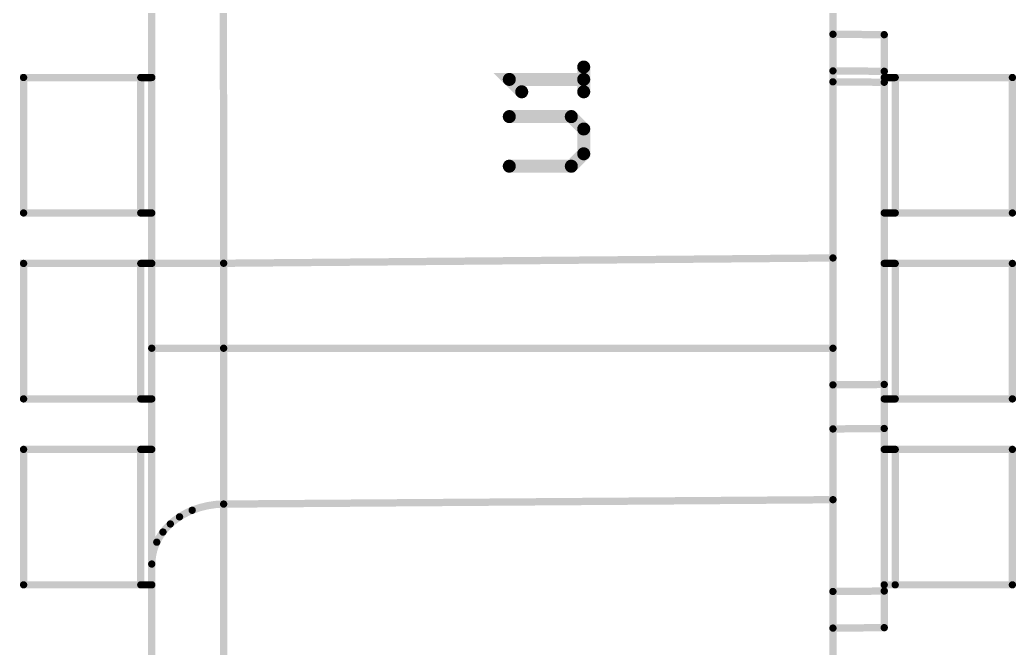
# Model space of a CAD drawing. Extents: x -4.2 to 14.8, y -3.5 to 8.8.
# Drawn here: x 6.972 to 7.507, y 3.806 to 4.144 of the extents above; entities that cross this region are included whole.
import ezdxf

# ---------------------------------------------------------------- set-up
doc = ezdxf.new("R2010")
doc.units = 0
doc.layers.add('2D_LINE_00', color=1, linetype='CONTINUOUS')

# ---------------------------------------------------------------- blocks, each defined once
blk = doc.blocks.new('SMOOTH_0$007')
at = {"const_width": 0.0035}
blk.add_lwpolyline([(-0.00175, 0, 1), (0.00175, 0, 1)], format="xyb", close=True, dxfattribs=at)
blk = doc.blocks.new('DRAWING_3493')
at = {"layer": '2D_LINE_00', "const_width": 0.007}
blk.add_lwpolyline([(0, 0), (0.03333, 0), (0.03999, 0.00666), (0.03999, 0.01999), (0.03333, 0.02666), (0, 0.02666)], dxfattribs=at)
at = {"layer": '2D_LINE_00'}
for p in [(0, 0.02666), (0.03333, 0.02666), (0.03999, 0.01999), (0.03999, 0.00666), (0, 0), (0.03333, 0)]:
    blk.add_blockref('SMOOTH_0$007', p, dxfattribs=at)
blk = doc.blocks.new('DRAWING_3494')
at = {"layer": '2D_LINE_00', "const_width": 0.007}
blk.add_lwpolyline([(0, 0), (0, 0.01333), (0, 0.00666), (-0.03999, 0.00666), (-0.03332, 0)], dxfattribs=at)
at = {"layer": '2D_LINE_00'}
for p in [(0, 0.01333), (-0.03999, 0.00666), (0, 0.00666), (-0.03332, 0), (0, 0)]:
    blk.add_blockref('SMOOTH_0$007', p, dxfattribs=at)
blk = doc.blocks.new('SMOOTH_0$00394')
at = {"const_width": 0.00197}
blk.add_lwpolyline([(-0.00098, 0, 1), (0.00098, 0, 1)], format="xyb", close=True, dxfattribs=at)
blk = doc.blocks.new('DRAWING_3504')
at = {"layer": '2D_LINE_00', "const_width": 0.00394}
blk.add_lwpolyline([(0, 0, 0.094968), (-0.01691, -0.00333)], format="xyb", dxfattribs=at)
at = {"layer": '2D_LINE_00'}
for p in [(0, 0), (-0.01691, -0.00333)]:
    blk.add_blockref('SMOOTH_0$00394', p, dxfattribs=at)
blk = doc.blocks.new('DRAWING_3505')
at = {"layer": '2D_LINE_00', "const_width": 0.00394}
blk.add_lwpolyline([(0, 0, 0.046722), (-0.00679, -0.00354)], format="xyb", dxfattribs=at)
at = {"layer": '2D_LINE_00'}
for p in [(0, 0), (-0.00679, -0.00354)]:
    blk.add_blockref('SMOOTH_0$00394', p, dxfattribs=at)
blk = doc.blocks.new('DRAWING_3506')
at = {"layer": '2D_LINE_00', "const_width": 0.00394}
blk.add_lwpolyline([(0, 0, 0.041912), (-0.00495, -0.00384)], format="xyb", dxfattribs=at)
at = {"layer": '2D_LINE_00'}
for p in [(0, 0), (-0.00495, -0.00384)]:
    blk.add_blockref('SMOOTH_0$00394', p, dxfattribs=at)
blk = doc.blocks.new('DRAWING_3507')
at = {"layer": '2D_LINE_00', "const_width": 0.00394}
blk.add_lwpolyline([(0, 0, 0.043661), (-0.00396, -0.00434)], format="xyb", dxfattribs=at)
at = {"layer": '2D_LINE_00'}
for p in [(0, 0), (-0.00396, -0.00434)]:
    blk.add_blockref('SMOOTH_0$00394', p, dxfattribs=at)
blk = doc.blocks.new('DRAWING_3508')
at = {"layer": '2D_LINE_00', "const_width": 0.00394}
blk.add_lwpolyline([(0, 0, 0.052408), (-0.00333, -0.00545)], format="xyb", dxfattribs=at)
at = {"layer": '2D_LINE_00'}
for p in [(0, 0), (-0.00333, -0.00545)]:
    blk.add_blockref('SMOOTH_0$00394', p, dxfattribs=at)
blk = doc.blocks.new('DRAWING_3509')
at = {"layer": '2D_LINE_00', "const_width": 0.00394}
blk.add_lwpolyline([(0, 0, 0.111284), (-0.00269, -0.01176)], format="xyb", dxfattribs=at)
at = {"layer": '2D_LINE_00'}
for p in [(0, 0), (-0.00269, -0.01176)]:
    blk.add_blockref('SMOOTH_0$00394', p, dxfattribs=at)
blk = doc.blocks.new('DRAWING_3514')
at = {"layer": '2D_LINE_00', "const_width": 0.00394}
blk.add_lwpolyline([(0, 0), (0, 0.07284)], dxfattribs=at)
at = {"layer": '2D_LINE_00'}
for p in [(0, 0.07284), (0, 0)]:
    blk.add_blockref('SMOOTH_0$00394', p, dxfattribs=at)
blk = doc.blocks.new('DRAWING_3515')
at = {"layer": '2D_LINE_00', "const_width": 0.00394}
blk.add_lwpolyline([(0, 0), (0, 0.07284)], dxfattribs=at)
at = {"layer": '2D_LINE_00'}
for p in [(0, 0.07284), (0, 0)]:
    blk.add_blockref('SMOOTH_0$00394', p, dxfattribs=at)
blk = doc.blocks.new('DRAWING_3516')
at = {"layer": '2D_LINE_00', "const_width": 0.00394}
blk.add_lwpolyline([(0, 0), (0, 0.07284)], dxfattribs=at)
at = {"layer": '2D_LINE_00'}
for p in [(0, 0.07284), (0, 0)]:
    blk.add_blockref('SMOOTH_0$00394', p, dxfattribs=at)
blk = doc.blocks.new('DRAWING_3517')
at = {"layer": '2D_LINE_00', "const_width": 0.00394}
blk.add_lwpolyline([(0, 0), (0, 0.07284)], dxfattribs=at)
at = {"layer": '2D_LINE_00'}
for p in [(0, 0.07284), (0, 0)]:
    blk.add_blockref('SMOOTH_0$00394', p, dxfattribs=at)
blk = doc.blocks.new('DRAWING_3518')
at = {"layer": '2D_LINE_00', "const_width": 0.00394}
blk.add_lwpolyline([(0, 0), (0, 0.07284)], dxfattribs=at)
at = {"layer": '2D_LINE_00'}
for p in [(0, 0.07284), (0, 0)]:
    blk.add_blockref('SMOOTH_0$00394', p, dxfattribs=at)
blk = doc.blocks.new('DRAWING_3519')
at = {"layer": '2D_LINE_00', "const_width": 0.00394}
blk.add_lwpolyline([(0, 0), (0, 0.07284)], dxfattribs=at)
at = {"layer": '2D_LINE_00'}
for p in [(0, 0.07284), (0, 0)]:
    blk.add_blockref('SMOOTH_0$00394', p, dxfattribs=at)
blk = doc.blocks.new('DRAWING_3521')
at = {"layer": '2D_LINE_00', "const_width": 0.00394}
blk.add_lwpolyline([(0, 0), (0, 0.04569)], dxfattribs=at)
at = {"layer": '2D_LINE_00'}
for p in [(0, 0.04569), (0, 0)]:
    blk.add_blockref('SMOOTH_0$00394', p, dxfattribs=at)
blk = doc.blocks.new('DRAWING_3522')
at = {"layer": '2D_LINE_00', "const_width": 0.00394}
blk.add_lwpolyline([(0, 0), (0.32751, 0.00236)], dxfattribs=at)
at = {"layer": '2D_LINE_00'}
for p in [(0, 0), (0.32751, 0.00236)]:
    blk.add_blockref('SMOOTH_0$00394', p, dxfattribs=at)
blk = doc.blocks.new('DRAWING_3524')
at = {"layer": '2D_LINE_00', "const_width": 0.00394}
blk.add_lwpolyline([(0, 0), (0.32751, 0.00286)], dxfattribs=at)
at = {"layer": '2D_LINE_00'}
for p in [(0, 0), (0.32751, 0.00286)]:
    blk.add_blockref('SMOOTH_0$00394', p, dxfattribs=at)
blk = doc.blocks.new('DRAWING_3525')
at = {"layer": '2D_LINE_00', "const_width": 0.00394}
blk.add_lwpolyline([(0, 0), (0, 0.08382)], dxfattribs=at)
at = {"layer": '2D_LINE_00'}
for p in [(0, 0.08382), (0, 0)]:
    blk.add_blockref('SMOOTH_0$00394', p, dxfattribs=at)
blk = doc.blocks.new('DRAWING_3526')
at = {"layer": '2D_LINE_00', "const_width": 0.00394}
blk.add_lwpolyline([(0, 0), (0.03863, 0)], dxfattribs=at)
at = {"layer": '2D_LINE_00'}
for p in [(0, 0), (0.03863, 0)]:
    blk.add_blockref('SMOOTH_0$00394', p, dxfattribs=at)
blk = doc.blocks.new('DRAWING_3527')
at = {"layer": '2D_LINE_00', "const_width": 0.00394}
blk.add_lwpolyline([(0, 0), (0.02756, -0.00024)], dxfattribs=at)
at = {"layer": '2D_LINE_00'}
for p in [(0, 0), (0.02756, -0.00024)]:
    blk.add_blockref('SMOOTH_0$00394', p, dxfattribs=at)
blk = doc.blocks.new('DRAWING_3640')
at = {"layer": '2D_LINE_00', "const_width": 0.00394}
blk.add_lwpolyline([(0, 0), (0, -0.01005), (0, -0.0211), (0, -0.03366), (0.00001, -0.04806), (0.00001, -0.06467), (0.00002, -0.08212), (0.00003, -0.10369), (0.00004, -0.13046), (0.00007, -0.17599), (0.00013, -0.24074), (0.00013, -0.24187), (0.00013, -0.24301), (0.00013, -0.24415), (0.00013, -0.24501), (0.00013, -0.24586), (0.00013, -0.24671), (0.00013, -0.24728), (0.00013, -0.24785), (0.00013, -0.24842), (0.00013, -0.24899), (0.00013, -0.24956), (0.00013, -0.24984), (0.00013, -0.25013), (0.00014, -0.25041), (0.00014, -0.25127), (0.00014, -0.25184), (0.00014, -0.2524), (0.00014, -0.25297), (0.00014, -0.25354), (0.00014, -0.25383), (0.00014, -0.25411), (0.00014, -0.2544), (0.00014, -0.25468), (0.00014, -0.25497), (0.00014, -0.25525), (0.00014, -0.25554), (0.00014, -0.25582), (0.00014, -0.25611)], dxfattribs=at)
at = {"layer": '2D_LINE_00'}
for p in [(0, 0), (0, -0.01005)]:
    blk.add_blockref('SMOOTH_0$00394', p, dxfattribs=at)
blk = doc.blocks.new('DRAWING_3642')
at = {"layer": '2D_LINE_00', "const_width": 0.00394}
blk.add_lwpolyline([(0, 0), (0.02756, 0.00023)], dxfattribs=at)
at = {"layer": '2D_LINE_00'}
for p in [(0, 0), (0.02756, 0.00023)]:
    blk.add_blockref('SMOOTH_0$00394', p, dxfattribs=at)
blk = doc.blocks.new('DRAWING_3643')
at = {"layer": '2D_LINE_00', "const_width": 0.00394}
blk.add_lwpolyline([(0, 0), (0, 0.10189)], dxfattribs=at)
at = {"layer": '2D_LINE_00'}
for p in [(0, 0.10189), (0, 0)]:
    blk.add_blockref('SMOOTH_0$00394', p, dxfattribs=at)
blk = doc.blocks.new('DRAWING_3644')
at = {"layer": '2D_LINE_00', "const_width": 0.00394}
blk.add_lwpolyline([(0, 0), (0.03864, 0)], dxfattribs=at)
at = {"layer": '2D_LINE_00'}
for p in [(0, 0), (0.03864, 0)]:
    blk.add_blockref('SMOOTH_0$00394', p, dxfattribs=at)
blk = doc.blocks.new('DRAWING_3646')
at = {"layer": '2D_LINE_00', "const_width": 0.00394}
blk.add_lwpolyline([(0, 0), (0.32751, 0)], dxfattribs=at)
at = {"layer": '2D_LINE_00'}
for p in [(0, 0), (0.32751, 0)]:
    blk.add_blockref('SMOOTH_0$00394', p, dxfattribs=at)
blk = doc.blocks.new('DRAWING_3648')
at = {"layer": '2D_LINE_00', "const_width": 0.00394}
blk.add_lwpolyline([(0, 0), (0.06299, 0)], dxfattribs=at)
at = {"layer": '2D_LINE_00'}
for p in [(0, 0), (0.06299, 0)]:
    blk.add_blockref('SMOOTH_0$00394', p, dxfattribs=at)
blk = doc.blocks.new('DRAWING_3649')
at = {"layer": '2D_LINE_00', "const_width": 0.00394}
blk.add_lwpolyline([(0, 0), (0.06299, 0)], dxfattribs=at)
at = {"layer": '2D_LINE_00'}
for p in [(0, 0), (0.06299, 0)]:
    blk.add_blockref('SMOOTH_0$00394', p, dxfattribs=at)
blk = doc.blocks.new('DRAWING_3650')
at = {"layer": '2D_LINE_00', "const_width": 0.00394}
blk.add_lwpolyline([(0, 0), (0, 0.07284)], dxfattribs=at)
at = {"layer": '2D_LINE_00'}
for p in [(0, 0.07284), (0, 0)]:
    blk.add_blockref('SMOOTH_0$00394', p, dxfattribs=at)
blk = doc.blocks.new('DRAWING_3651')
at = {"layer": '2D_LINE_00', "const_width": 0.00394}
blk.add_lwpolyline([(0, 0), (0.06299, 0)], dxfattribs=at)
at = {"layer": '2D_LINE_00'}
for p in [(0, 0), (0.06299, 0)]:
    blk.add_blockref('SMOOTH_0$00394', p, dxfattribs=at)
blk = doc.blocks.new('DRAWING_3652')
at = {"layer": '2D_LINE_00', "const_width": 0.00394}
blk.add_lwpolyline([(0, 0), (0.00591, 0)], dxfattribs=at)
at = {"layer": '2D_LINE_00'}
for p in [(0, 0), (0.00591, 0)]:
    blk.add_blockref('SMOOTH_0$00394', p, dxfattribs=at)
blk = doc.blocks.new('DRAWING_3653')
at = {"layer": '2D_LINE_00', "const_width": 0.00394}
blk.add_lwpolyline([(0, 0), (0.00591, 0), (0.0689, 0)], dxfattribs=at)
at = {"layer": '2D_LINE_00'}
for p in [(0, 0), (0.00591, 0)]:
    blk.add_blockref('SMOOTH_0$00394', p, dxfattribs=at)
blk = doc.blocks.new('DRAWING_3654')
at = {"layer": '2D_LINE_00', "const_width": 0.00394}
blk.add_lwpolyline([(0, 0), (0, 0.07284)], dxfattribs=at)
at = {"layer": '2D_LINE_00'}
for p in [(0, 0.07284), (0, 0)]:
    blk.add_blockref('SMOOTH_0$00394', p, dxfattribs=at)
blk = doc.blocks.new('DRAWING_3655')
at = {"layer": '2D_LINE_00', "const_width": 0.00394}
blk.add_lwpolyline([(0, 0), (0.00591, 0)], dxfattribs=at)
at = {"layer": '2D_LINE_00'}
for p in [(0, 0), (0.00591, 0)]:
    blk.add_blockref('SMOOTH_0$00394', p, dxfattribs=at)
blk = doc.blocks.new('DRAWING_3656')
at = {"layer": '2D_LINE_00', "const_width": 0.00394}
blk.add_lwpolyline([(0, 0), (0.00591, 0)], dxfattribs=at)
at = {"layer": '2D_LINE_00'}
for p in [(0, 0), (0.00591, 0)]:
    blk.add_blockref('SMOOTH_0$00394', p, dxfattribs=at)
blk = doc.blocks.new('DRAWING_3657')
at = {"layer": '2D_LINE_00', "const_width": 0.00394}
blk.add_lwpolyline([(0, 0), (0.06299, 0)], dxfattribs=at)
at = {"layer": '2D_LINE_00'}
for p in [(0, 0), (0.06299, 0)]:
    blk.add_blockref('SMOOTH_0$00394', p, dxfattribs=at)
blk = doc.blocks.new('DRAWING_3658')
at = {"layer": '2D_LINE_00', "const_width": 0.00394}
blk.add_lwpolyline([(0, 0), (0, 0.07284), (0.06299, 0.07284)], dxfattribs=at)
at = {"layer": '2D_LINE_00'}
for p in [(0, 0.07284), (0.06299, 0.07284), (0, 0)]:
    blk.add_blockref('SMOOTH_0$00394', p, dxfattribs=at)
blk = doc.blocks.new('DRAWING_3659')
at = {"layer": '2D_LINE_00', "const_width": 0.00394}
blk.add_lwpolyline([(0, 0), (0.06299, 0)], dxfattribs=at)
at = {"layer": '2D_LINE_00'}
for p in [(0, 0), (0.06299, 0)]:
    blk.add_blockref('SMOOTH_0$00394', p, dxfattribs=at)
blk = doc.blocks.new('DRAWING_3660')
at = {"layer": '2D_LINE_00', "const_width": 0.00394}
blk.add_lwpolyline([(0, 0), (0.06299, 0)], dxfattribs=at)
at = {"layer": '2D_LINE_00'}
for p in [(0, 0), (0.06299, 0)]:
    blk.add_blockref('SMOOTH_0$00394', p, dxfattribs=at)
blk = doc.blocks.new('DRAWING_3661')
at = {"layer": '2D_LINE_00', "const_width": 0.00394}
blk.add_lwpolyline([(0, 0), (0, 0.07284)], dxfattribs=at)
at = {"layer": '2D_LINE_00'}
for p in [(0, 0.07284), (0, 0)]:
    blk.add_blockref('SMOOTH_0$00394', p, dxfattribs=at)
blk = doc.blocks.new('DRAWING_3662')
at = {"layer": '2D_LINE_00', "const_width": 0.00394}
blk.add_lwpolyline([(0, 0), (0.00591, 0)], dxfattribs=at)
at = {"layer": '2D_LINE_00'}
for p in [(0, 0), (0.00591, 0)]:
    blk.add_blockref('SMOOTH_0$00394', p, dxfattribs=at)
blk = doc.blocks.new('DRAWING_3663')
at = {"layer": '2D_LINE_00', "const_width": 0.00394}
blk.add_lwpolyline([(0, 0), (0.0059, 0)], dxfattribs=at)
at = {"layer": '2D_LINE_00'}
for p in [(0, 0), (0.0059, 0)]:
    blk.add_blockref('SMOOTH_0$00394', p, dxfattribs=at)
blk = doc.blocks.new('DRAWING_3664')
at = {"layer": '2D_LINE_00', "const_width": 0.00394}
blk.add_lwpolyline([(0, 0), (0.00591, 0)], dxfattribs=at)
at = {"layer": '2D_LINE_00'}
for p in [(0, 0), (0.00591, 0)]:
    blk.add_blockref('SMOOTH_0$00394', p, dxfattribs=at)
blk = doc.blocks.new('DRAWING_3665')
at = {"layer": '2D_LINE_00', "const_width": 0.00394}
blk.add_lwpolyline([(0, 0), (0.0059, 0)], dxfattribs=at)
at = {"layer": '2D_LINE_00'}
for p in [(0, 0), (0.0059, 0)]:
    blk.add_blockref('SMOOTH_0$00394', p, dxfattribs=at)
blk = doc.blocks.new('DRAWING_3666')
at = {"layer": '2D_LINE_00', "const_width": 0.00394}
blk.add_lwpolyline([(0, 0), (0.00591, 0)], dxfattribs=at)
at = {"layer": '2D_LINE_00'}
for p in [(0, 0), (0.00591, 0)]:
    blk.add_blockref('SMOOTH_0$00394', p, dxfattribs=at)
blk = doc.blocks.new('DRAWING_3667')
at = {"layer": '2D_LINE_00', "const_width": 0.00394}
blk.add_lwpolyline([(0, 0), (0.0059, 0)], dxfattribs=at)
at = {"layer": '2D_LINE_00'}
for p in [(0, 0), (0.0059, 0)]:
    blk.add_blockref('SMOOTH_0$00394', p, dxfattribs=at)
blk = doc.blocks.new('DRAWING_3668')
at = {"layer": '2D_LINE_00', "const_width": 0.00394}
blk.add_lwpolyline([(0, 0), (0.00591, 0)], dxfattribs=at)
at = {"layer": '2D_LINE_00'}
for p in [(0, 0), (0.00591, 0)]:
    blk.add_blockref('SMOOTH_0$00394', p, dxfattribs=at)
blk = doc.blocks.new('DRAWING_3669')
at = {"layer": '2D_LINE_00', "const_width": 0.00394}
blk.add_lwpolyline([(0, 0), (0.0059, 0)], dxfattribs=at)
at = {"layer": '2D_LINE_00'}
for p in [(0, 0), (0.0059, 0)]:
    blk.add_blockref('SMOOTH_0$00394', p, dxfattribs=at)
blk = doc.blocks.new('DRAWING_3670')
at = {"layer": '2D_LINE_00', "const_width": 0.00394}
blk.add_lwpolyline([(0, 0), (0.06299, 0)], dxfattribs=at)
at = {"layer": '2D_LINE_00'}
for p in [(0, 0), (0.06299, 0)]:
    blk.add_blockref('SMOOTH_0$00394', p, dxfattribs=at)
blk = doc.blocks.new('DRAWING_3671')
at = {"layer": '2D_LINE_00', "const_width": 0.00394}
blk.add_lwpolyline([(0, 0), (0, 0.07284), (0.06299, 0.07284)], dxfattribs=at)
at = {"layer": '2D_LINE_00'}
for p in [(0, 0.07284), (0.06299, 0.07284), (0, 0)]:
    blk.add_blockref('SMOOTH_0$00394', p, dxfattribs=at)
blk = doc.blocks.new('DRAWING_3672')
at = {"layer": '2D_LINE_00', "const_width": 0.00394}
blk.add_lwpolyline([(0, 0), (0.06299, 0)], dxfattribs=at)
at = {"layer": '2D_LINE_00'}
for p in [(0, 0), (0.06299, 0)]:
    blk.add_blockref('SMOOTH_0$00394', p, dxfattribs=at)
blk = doc.blocks.new('DRAWING_3673')
at = {"layer": '2D_LINE_00', "const_width": 0.00394}
blk.add_lwpolyline([(0, 0), (0.06299, 0)], dxfattribs=at)
at = {"layer": '2D_LINE_00'}
for p in [(0, 0), (0.06299, 0)]:
    blk.add_blockref('SMOOTH_0$00394', p, dxfattribs=at)
blk = doc.blocks.new('DRAWING_3674')
at = {"layer": '2D_LINE_00', "const_width": 0.00394}
blk.add_lwpolyline([(0, 0), (0, 0.07284)], dxfattribs=at)
at = {"layer": '2D_LINE_00'}
for p in [(0, 0.07284), (0, 0)]:
    blk.add_blockref('SMOOTH_0$00394', p, dxfattribs=at)
blk = doc.blocks.new('DRAWING_3675')
at = {"layer": '2D_LINE_00', "const_width": 0.00394}
blk.add_lwpolyline([(0, 0), (0, 0.10425)], dxfattribs=at)
at = {"layer": '2D_LINE_00'}
for p in [(0, 0.10425), (0, 0)]:
    blk.add_blockref('SMOOTH_0$00394', p, dxfattribs=at)
blk = doc.blocks.new('DRAWING_3678')
at = {"layer": '2D_LINE_00', "const_width": 0.00394}
blk.add_lwpolyline([(0, 0), (0, 0.16251), (0, 0.16841)], dxfattribs=at)
at = {"layer": '2D_LINE_00'}
for p in [(0, 0.16251), (0, 0)]:
    blk.add_blockref('SMOOTH_0$00394', p, dxfattribs=at)
blk = doc.blocks.new('DRAWING_3679')
at = {"layer": '2D_LINE_00', "const_width": 0.00394}
blk.add_lwpolyline([(0, 0), (0, 0.06964)], dxfattribs=at)
at = {"layer": '2D_LINE_00'}
for p in [(0, 0.06964), (0, 0)]:
    blk.add_blockref('SMOOTH_0$00394', p, dxfattribs=at)
blk = doc.blocks.new('DRAWING_3680')
at = {"layer": '2D_LINE_00', "const_width": 0.00394}
blk.add_lwpolyline([(0, 0), (0.02755, 0.00025)], dxfattribs=at)
at = {"layer": '2D_LINE_00'}
for p in [(0, 0), (0.02755, 0.00025)]:
    blk.add_blockref('SMOOTH_0$00394', p, dxfattribs=at)
blk = doc.blocks.new('DRAWING_3681')
at = {"layer": '2D_LINE_00', "const_width": 0.00394}
blk.add_lwpolyline([(0, 0), (0, -0.04855)], dxfattribs=at)
at = {"layer": '2D_LINE_00'}
for p in [(0, 0), (0, -0.04855)]:
    blk.add_blockref('SMOOTH_0$00394', p, dxfattribs=at)
blk = doc.blocks.new('DRAWING_3682')
at = {"layer": '2D_LINE_00', "const_width": 0.00394}
blk.add_lwpolyline([(0, 0), (0, 0.01968)], dxfattribs=at)
at = {"layer": '2D_LINE_00'}
for p in [(0, 0.01968), (0, 0)]:
    blk.add_blockref('SMOOTH_0$00394', p, dxfattribs=at)
blk = doc.blocks.new('DRAWING_3683')
at = {"layer": '2D_LINE_00', "const_width": 0.00394}
blk.add_lwpolyline([(0, 0), (0.02756, 0.00022)], dxfattribs=at)
at = {"layer": '2D_LINE_00'}
for p in [(0, 0), (0.02756, 0.00022)]:
    blk.add_blockref('SMOOTH_0$00394', p, dxfattribs=at)
blk = doc.blocks.new('DRAWING_3684')
at = {"layer": '2D_LINE_00', "const_width": 0.00394}
blk.add_lwpolyline([(0, 0), (0, 0.32322)], dxfattribs=at)
at = {"layer": '2D_LINE_00'}
for p in [(0, 0.32322), (0, 0)]:
    blk.add_blockref('SMOOTH_0$00394', p, dxfattribs=at)
blk = doc.blocks.new('DRAWING_3685')
at = {"layer": '2D_LINE_00', "const_width": 0.00394}
blk.add_lwpolyline([(0, 0), (0.02756, 0.00024)], dxfattribs=at)
at = {"layer": '2D_LINE_00'}
for p in [(0, 0), (0.02756, 0.00024)]:
    blk.add_blockref('SMOOTH_0$00394', p, dxfattribs=at)
blk = doc.blocks.new('DRAWING_3686')
at = {"layer": '2D_LINE_00', "const_width": 0.00394}
blk.add_lwpolyline([(0, 0), (0.00001, -0.11607)], dxfattribs=at)
at = {"layer": '2D_LINE_00'}
for p in [(0, 0), (0.00001, -0.11607)]:
    blk.add_blockref('SMOOTH_0$00394', p, dxfattribs=at)
blk = doc.blocks.new('DRAWING_3687')
at = {"layer": '2D_LINE_00', "const_width": 0.00394}
blk.add_lwpolyline([(0, 0), (0, 0.08146)], dxfattribs=at)
at = {"layer": '2D_LINE_00'}
for p in [(0, 0.08146), (0, 0)]:
    blk.add_blockref('SMOOTH_0$00394', p, dxfattribs=at)
blk = doc.blocks.new('DRAWING_3689')
at = {"layer": '2D_LINE_00', "const_width": 0.00394}
blk.add_lwpolyline([(0, 0), (0.00001, -0.08744)], dxfattribs=at)
at = {"layer": '2D_LINE_00'}
for p in [(0, 0), (0.00001, -0.08744)]:
    blk.add_blockref('SMOOTH_0$00394', p, dxfattribs=at)
blk = doc.blocks.new('DRAWING_3690')
at = {"layer": '2D_LINE_00', "const_width": 0.00394}
blk.add_lwpolyline([(0, 0), (0.02756, -0.00024)], dxfattribs=at)
at = {"layer": '2D_LINE_00'}
for p in [(0, 0), (0.02756, -0.00024)]:
    blk.add_blockref('SMOOTH_0$00394', p, dxfattribs=at)
blk = doc.blocks.new('DRAWING_3691')
at = {"layer": '2D_LINE_00', "const_width": 0.00394}
blk.add_lwpolyline([(0, 0), (0, 0.01969)], dxfattribs=at)
at = {"layer": '2D_LINE_00'}
for p in [(0, 0.01969), (0, 0)]:
    blk.add_blockref('SMOOTH_0$00394', p, dxfattribs=at)
blk = doc.blocks.new('DRAWING_3692')
at = {"layer": '2D_LINE_00', "const_width": 0.00394}
blk.add_lwpolyline([(0, 0), (0, 0.36219)], dxfattribs=at)
at = {"layer": '2D_LINE_00'}
for p in [(0, 0.36219), (0, 0)]:
    blk.add_blockref('SMOOTH_0$00394', p, dxfattribs=at)
blk = doc.blocks.new('DRAWING_3693')
at = {"layer": '2D_LINE_00', "const_width": 0.00394}
blk.add_lwpolyline([(0, 0), (0.00001, 0.02368)], dxfattribs=at)
at = {"layer": '2D_LINE_00'}
for p in [(0.00001, 0.02368), (0, 0)]:
    blk.add_blockref('SMOOTH_0$00394', p, dxfattribs=at)
blk = doc.blocks.new('DRAWING_3694')
at = {"layer": '2D_LINE_00', "const_width": 0.00394}
blk.add_lwpolyline([(0, 0), (0.00001, 0.04569)], dxfattribs=at)
at = {"layer": '2D_LINE_00'}
for p in [(0.00001, 0.04569), (0, 0)]:
    blk.add_blockref('SMOOTH_0$00394', p, dxfattribs=at)
blk = doc.blocks.new('DRAWING_3698')
at = {"layer": '2D_LINE_00', "const_width": 0.00394}
blk.add_lwpolyline([(0, 0), (0.02756, -0.00024)], dxfattribs=at)
at = {"layer": '2D_LINE_00'}
for p in [(0, 0), (0.02756, -0.00024)]:
    blk.add_blockref('SMOOTH_0$00394', p, dxfattribs=at)

msp = doc.modelspace()

# ---------------------------------------------------------------- block references
for name, p in [('DRAWING_3692', (7.40898, 4.01564)), ('DRAWING_3684', (7.04284, 4.01278)), ('DRAWING_3640', (7.08133, 4.26889)), ('DRAWING_3690', (7.40898, 4.13595)), ('DRAWING_3691', (7.43654, 4.11602)), ('DRAWING_3494', (7.275, 4.10499)), ('DRAWING_3527', (7.40898, 4.11626)), ('DRAWING_3678', (7.43654, 3.94761)), ('DRAWING_3671', (6.97394, 4.03984)), ('DRAWING_3518', (7.03693, 4.03984)), ('DRAWING_3668', (7.03693, 4.11268)), ('DRAWING_3698', (7.40898, 4.11036)), ('DRAWING_3669', (7.43654, 4.11268)), ('DRAWING_3519', (7.44244, 4.03984)), ('DRAWING_3672', (7.44244, 4.11268)), ('DRAWING_3674', (7.50543, 4.03984)), ('DRAWING_3493', (7.23501, 4.065)), ('DRAWING_3673', (6.97394, 4.03984)), ('DRAWING_3666', (7.03693, 4.03984)), ('DRAWING_3667', (7.43654, 4.03984)), ('DRAWING_3670', (7.44244, 4.03984)), ('DRAWING_3524', (7.08147, 4.01278)), ('DRAWING_3681', (7.40898, 4.01564)), ('DRAWING_3658', (6.97394, 3.93984)), ('DRAWING_3516', (7.03693, 3.93984)), ('DRAWING_3664', (7.03693, 4.01268)), ('DRAWING_3694', (7.04283, 3.96709)), ('DRAWING_3526', (7.04284, 4.01278)), ('DRAWING_3521', (7.08147, 3.96709)), ('DRAWING_3665', (7.43654, 4.01268)), ('DRAWING_3517', (7.44244, 3.93984)), ('DRAWING_3659', (7.44244, 4.01268)), ('DRAWING_3661', (7.50543, 3.93984)), ('DRAWING_3644', (7.04283, 3.96709)), ('DRAWING_3686', (7.04283, 3.96709)), ('DRAWING_3525', (7.08147, 3.88327)), ('DRAWING_3646', (7.08147, 3.96709)), ('DRAWING_3687', (7.40898, 3.88563)), ('DRAWING_3683', (7.40898, 3.94739)), ('DRAWING_3693', (7.43653, 3.92393)), ('DRAWING_3660', (6.97394, 3.93984)), ('DRAWING_3662', (7.03693, 3.93984)), ('DRAWING_3663', (7.43654, 3.93984)), ('DRAWING_3657', (7.44244, 3.93984)), ('DRAWING_3680', (7.40898, 3.92368)), ('DRAWING_3689', (7.43653, 3.92393)), ('DRAWING_3649', (6.97394, 3.91268)), ('DRAWING_3654', (6.97394, 3.83984)), ('DRAWING_3515', (7.03693, 3.83984)), ('DRAWING_3655', (7.03693, 3.91268)), ('DRAWING_3656', (7.43653, 3.91268)), ('DRAWING_3514', (7.44244, 3.83984)), ('DRAWING_3651', (7.44244, 3.91268)), ('DRAWING_3650', (7.50543, 3.83984)), ('DRAWING_3522', (7.08147, 3.88327)), ('DRAWING_3675', (7.40898, 3.78138)), ('DRAWING_3505', (7.06456, 3.87994)), ('DRAWING_3504', (7.08147, 3.88327)), ('DRAWING_3643', (7.08147, 3.78138)), ('DRAWING_3506', (7.05777, 3.8764)), ('DRAWING_3507', (7.05281, 3.87257)), ('DRAWING_3508', (7.04885, 3.86823)), ('DRAWING_3509', (7.04552, 3.86278)), ('DRAWING_3679', (7.04284, 3.78138)), ('DRAWING_3648', (6.97394, 3.83984)), ('DRAWING_3652', (7.03693, 3.83984)), ('DRAWING_3653', (7.43653, 3.83984)), ('DRAWING_3642', (7.40898, 3.83626)), ('DRAWING_3682', (7.43654, 3.81681)), ('DRAWING_3685', (7.40898, 3.81657))]:
    msp.add_blockref(name, p)

doc.saveas('drawing.dxf')
